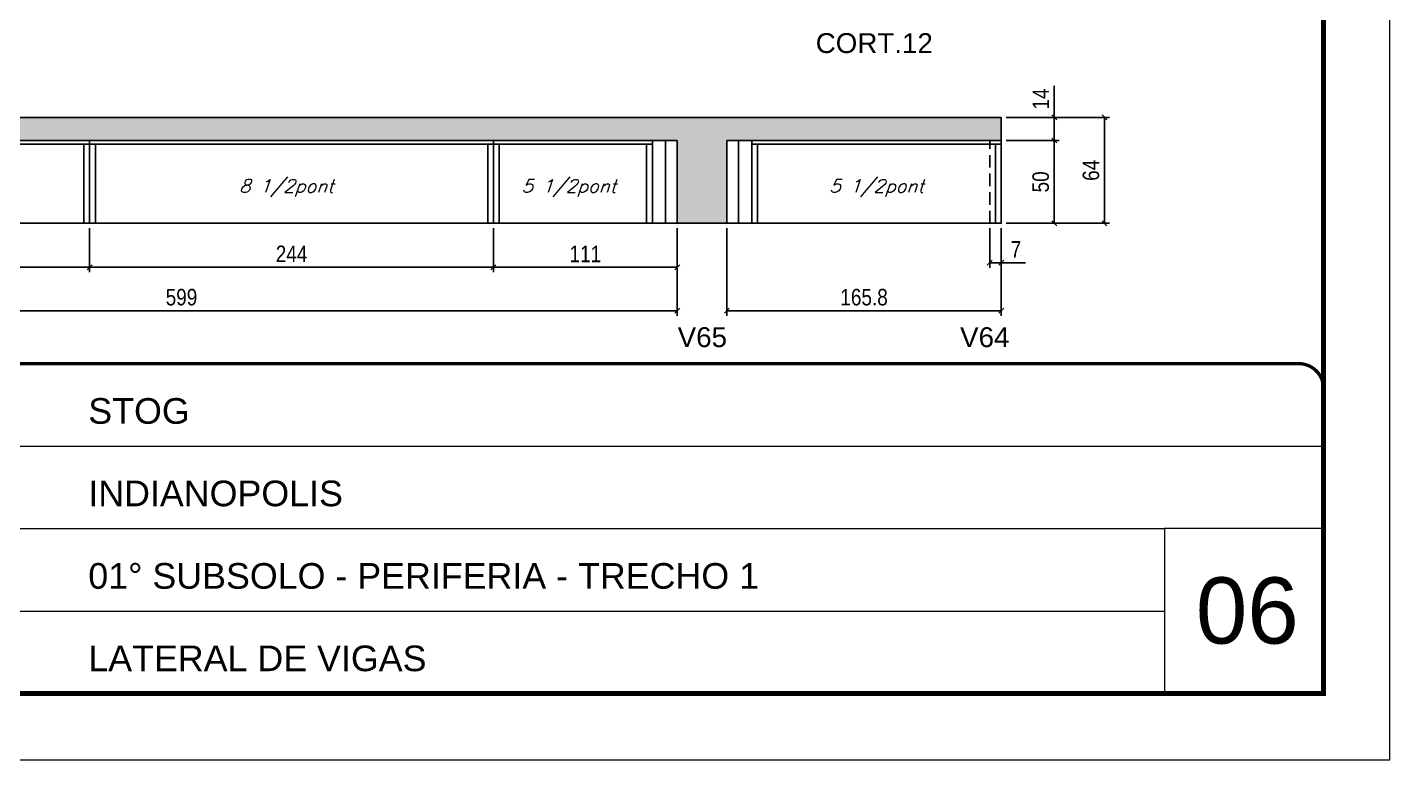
# Model space of a CAD drawing. Extents: x 0 to 6325, y 5574 to 19307.
# Drawn here: x 2247 to 3070, y 15911 to 16354 of the extents above; entities that cross this region are included whole.
import ezdxf

# ---------------------------------------------------------------- set-up
doc = ezdxf.new("R2010")
doc.units = 0
doc.linetypes.add('CONTINUO', pattern=[0])
doc.linetypes.add('DASHED', pattern=[0.75, 0.5, -0.25])
for name, color, linetype in [('1', 1, 'Continuous'), ('5', 5, 'Continuous'), ('COTA', 241, 'Continuous'), ('Painéis', 200, 'Continuous'), ('SARR_2.2x7', 40, 'Continuous'), ('SARR_3.5x7', 81, 'Continuous'), ('texto', 7, 'Continuous')]:
    doc.layers.add(name, color=color, linetype=linetype)
for name, color, linetype, lineweight in [('CARIMBO', 255, 'Continuous', 9), ('Folhas', 255, 'Continuous', 9), ('SARRAFO DE PRESSAO', 251, 'DASHED', 9)]:
    doc.layers.add(name, color=color, linetype=linetype, lineweight=lineweight)
doc.styles.add('arial', font='arial.ttf')
doc.styles.add('COTA TECNICA', font='techl___.ttf', dxfattribs={"height": 10})
doc.styles.add('Romans', font='romans.shx')
doc.styles.get("Standard").update_dxf_attribs({"font": 'arial.ttf'})
doc.dimstyles.new('PAINEL', dxfattribs={"dimtxt": 10, "dimasz": 3, "dimexe": 3, "dimexo": 3, "dimgap": 3, "dimtad": 1, "dimdec": 1, "dimzin": 12, "dimdsep": 46, "dimtxsty": 'COTA TECNICA', "dimblk1": 'OBLIQUE', "dimblk2": 'OBLIQUE', "dimsah": 1, "dimcen": 0.9, "dimclrd": 4, "dimclre": 4, "dimclrt": 240, "dimadec": 1, "dimazin": 3, "dimtfac": 1, "dimtdec": 1, "dimtmove": 0, "dimatfit": 3, "dimfxl": 1, "dimtolj": 1, "dimtzin": 12, "dimarcsym": 0})

# ---------------------------------------------------------------- blocks, each defined once
blk = doc.blocks.new('9999999999')
at = {"color": 30, "linetype": 'CONTINUO'}
for p, q in [((98564.56, 34379.64), (99583.98, 34379.64)), ((98564.56, 34329.83), (99487.98, 34329.83)), ((99583.98, 34329.83), (99487.98, 34329.83)), ((99487.98, 34329.83), (99487.98, 34230.21)), ((98564.56, 34280.02), (99487.98, 34280.02))]:
    blk.add_line(p, q, dxfattribs=at)
at = {"color": 30, "linetype": 'CONTINUO', "const_width": 2}
blk.add_lwpolyline([(99583.98, 34230.21), (99583.98, 34414.45, 0.414214), (99568.98, 34429.45), (98228.98, 34429.45, 0.414214), (98213.98, 34414.45), (98213.98, 34245.21, 0.414214), (98228.98, 34230.21), (99583.98, 34230.21)], format="xyb", dxfattribs=at)
at = {"layer": 'Folhas'}
blk.add_lwpolyline([(98138.98, 34190.21), (99623.98, 34190.21), (99623.98, 35240.21), (98138.98, 35240.21)], close=True, dxfattribs=at)
at = {"layer": 'Folhas', "color": 30, "const_width": 3}
blk.add_lwpolyline([(98213.98, 34230.21), (99583.98, 34230.21), (99583.98, 35200.21), (98213.98, 35200.21)], close=True, dxfattribs=at)
at = {"color": 7, "linetype": 'Continuous', "ltscale": 5, "style": 'arial'}
for s, height, p in [('STOG', 15.483, (98837.68, 34393.13)), ('INDIANOPOLIS', 15.4829, (98837.68, 34343.32)), ('01° SUBSOLO - PERIFERIA - TRECHO 1', 15.4829, (98837.68, 34293.51)), ('LATERAL DE VIGAS', 15.4829, (98837.68, 34243.7))]:
    blk.add_text(s, height=height, dxfattribs=at).set_placement(p)
blk = doc.blocks.new('_Oblique')
at = {"layer": '1', "color": 0, "lineweight": -2}
blk.add_line((-0.5, -0.5), (0.5, 0.5), dxfattribs=at)
blk = doc.blocks.new('*D3508')
at = {"layer": 'COTA', "color": 4, "linetype": 'ByBlock', "lineweight": -2, "transparency": 16777216}
for p, q in [((2040.49, 16232.43), (2040.49, 16205.89)), ((2284.49, 16232.43), (2284.49, 16205.89)), ((2040.49, 16208.89), (2284.49, 16208.89))]:
    blk.add_line(p, q, dxfattribs=at)
at = {"layer": 'Defpoints', "color": 0, "linetype": 'ByBlock', "transparency": 16777216}
for p in [(2040.49, 16235.43), (2284.49, 16235.43), (2284.49, 16208.89)]:
    blk.add_point(p, dxfattribs=at)
at = {"layer": 'COTA', "color": 4, "linetype": 'ByBlock', "lineweight": -2, "transparency": 16777216, "xscale": 3, "yscale": 3, "zscale": 3, "rotation": 180}
blk.add_blockref('_Oblique', (2040.49, 16208.89), dxfattribs=at)
at = {"layer": 'COTA', "color": 4, "linetype": 'ByBlock', "lineweight": -2, "transparency": 16777216, "xscale": 3, "yscale": 3, "zscale": 3}
blk.add_blockref('_Oblique', (2284.49, 16208.89), dxfattribs=at)
at = {"layer": 'COTA', "color": 240, "linetype": 'ByBlock', "transparency": 16777216, "insert": (2162.49, 16216.96), "char_height": 10, "attachment_point": 5, "style": 'COTA TECNICA'}
blk.add_mtext('\\A1;244', dxfattribs=at)
blk = doc.blocks.new('*D3509')
at = {"layer": 'COTA', "color": 4, "linetype": 'ByBlock', "lineweight": -2, "transparency": 16777216}
for p, q in [((2284.49, 16232.43), (2284.49, 16205.89)), ((2528.49, 16232.43), (2528.49, 16205.89)), ((2284.49, 16208.89), (2528.49, 16208.89))]:
    blk.add_line(p, q, dxfattribs=at)
at = {"layer": 'Defpoints', "color": 0, "linetype": 'ByBlock', "transparency": 16777216}
for p in [(2284.49, 16235.43), (2528.49, 16235.43), (2528.49, 16208.89)]:
    blk.add_point(p, dxfattribs=at)
at = {"layer": 'COTA', "color": 4, "linetype": 'ByBlock', "lineweight": -2, "transparency": 16777216, "xscale": 3, "yscale": 3, "zscale": 3, "rotation": 180}
blk.add_blockref('_Oblique', (2284.49, 16208.89), dxfattribs=at)
at = {"layer": 'COTA', "color": 4, "linetype": 'ByBlock', "lineweight": -2, "transparency": 16777216, "xscale": 3, "yscale": 3, "zscale": 3}
blk.add_blockref('_Oblique', (2528.49, 16208.89), dxfattribs=at)
at = {"layer": 'COTA', "color": 240, "linetype": 'ByBlock', "transparency": 16777216, "insert": (2406.49, 16216.96), "char_height": 10, "width": 210.731, "attachment_point": 5, "style": 'COTA TECNICA'}
blk.add_mtext('\\A1;244', dxfattribs=at)
blk = doc.blocks.new('*D4567')
at = {"layer": 'COTA', "color": 4, "linetype": 'ByBlock', "lineweight": -2, "transparency": 16777216}
for p, q in [((2040.49, 16232.43), (2040.49, 16179.63)), ((2639.49, 16232.43), (2639.49, 16179.63)), ((2040.49, 16182.63), (2639.49, 16182.63))]:
    blk.add_line(p, q, dxfattribs=at)
at = {"layer": 'Defpoints', "color": 0, "linetype": 'ByBlock', "transparency": 16777216}
for p in [(2040.49, 16235.43), (2639.49, 16235.43), (2639.49, 16182.63)]:
    blk.add_point(p, dxfattribs=at)
at = {"layer": 'COTA', "color": 4, "linetype": 'ByBlock', "lineweight": -2, "transparency": 16777216, "xscale": 3, "yscale": 3, "zscale": 3, "rotation": 180}
blk.add_blockref('_Oblique', (2040.49, 16182.63), dxfattribs=at)
at = {"layer": 'COTA', "color": 4, "linetype": 'ByBlock', "lineweight": -2, "transparency": 16777216, "xscale": 3, "yscale": 3, "zscale": 3}
blk.add_blockref('_Oblique', (2639.49, 16182.63), dxfattribs=at)
at = {"layer": 'COTA', "color": 240, "linetype": 'ByBlock', "transparency": 16777216, "insert": (2339.99, 16190.77), "char_height": 10, "attachment_point": 5, "style": 'COTA TECNICA'}
blk.add_mtext('\\A1;599', dxfattribs=at)
blk = doc.blocks.new('*D4568')
at = {"layer": 'COTA', "color": 4, "lineweight": -2, "transparency": 16777216}
for p, q in [((2528.49, 16232.43), (2528.49, 16205.89)), ((2639.49, 16232.43), (2639.49, 16205.89)), ((2528.49, 16208.89), (2639.49, 16208.89))]:
    blk.add_line(p, q, dxfattribs=at)
at = {"layer": 'Defpoints', "color": 0, "transparency": 16777216}
for p in [(2528.49, 16235.43), (2639.49, 16235.43), (2639.49, 16208.89)]:
    blk.add_point(p, dxfattribs=at)
at = {"layer": 'COTA', "color": 4, "lineweight": -2, "transparency": 16777216, "xscale": 3, "yscale": 3, "zscale": 3, "rotation": 180}
blk.add_blockref('_Oblique', (2528.49, 16208.89), dxfattribs=at)
at = {"layer": 'COTA', "color": 4, "lineweight": -2, "transparency": 16777216, "xscale": 3, "yscale": 3, "zscale": 3}
blk.add_blockref('_Oblique', (2639.49, 16208.89), dxfattribs=at)
at = {"layer": 'COTA', "color": 240, "transparency": 16777216, "insert": (2583.99, 16216.95), "char_height": 10, "attachment_point": 5, "style": 'COTA TECNICA'}
blk.add_mtext('\\A1;111', dxfattribs=at)
blk = doc.blocks.new('*D4569')
at = {"layer": 'COTA', "color": 4, "lineweight": -2, "transparency": 16777216}
for p, q in [((2669.49, 16232.43), (2669.49, 16179.63)), ((2835.29, 16232.43), (2835.29, 16179.63)), ((2835.29, 16182.63), (2669.49, 16182.63))]:
    blk.add_line(p, q, dxfattribs=at)
at = {"layer": 'Defpoints', "color": 0, "transparency": 16777216}
for p in [(2669.49, 16235.43), (2835.29, 16235.43), (2669.49, 16182.63)]:
    blk.add_point(p, dxfattribs=at)
at = {"layer": 'COTA', "color": 4, "lineweight": -2, "transparency": 16777216, "xscale": 3, "yscale": 3, "zscale": 3, "rotation": 180}
blk.add_blockref('_Oblique', (2669.49, 16182.63), dxfattribs=at)
at = {"layer": 'COTA', "color": 4, "lineweight": -2, "transparency": 16777216, "xscale": 3, "yscale": 3, "zscale": 3}
blk.add_blockref('_Oblique', (2835.29, 16182.63), dxfattribs=at)
at = {"layer": 'COTA', "color": 240, "transparency": 16777216, "insert": (2752.39, 16190.76), "char_height": 10, "attachment_point": 5, "style": 'COTA TECNICA'}
blk.add_mtext('\\A1;165.8', dxfattribs=at)
blk = doc.blocks.new('*D4564')
at = {"layer": 'COTA', "color": 4, "lineweight": -2, "transparency": 16777216}
for p, q in [((2828.29, 16232.43), (2828.29, 16208.58)), ((2835.29, 16232.43), (2835.29, 16208.58)), ((2828.29, 16211.58), (2835.29, 16211.58)), ((2835.29, 16211.58), (2850.02, 16211.58))]:
    blk.add_line(p, q, dxfattribs=at)
at = {"layer": 'Defpoints', "color": 0, "transparency": 16777216}
for p in [(2828.29, 16235.43), (2835.29, 16235.43), (2835.29, 16211.58)]:
    blk.add_point(p, dxfattribs=at)
at = {"layer": 'COTA', "color": 4, "lineweight": -2, "transparency": 16777216, "xscale": 3, "yscale": 3, "zscale": 3, "rotation": 180}
blk.add_blockref('_Oblique', (2828.29, 16211.58), dxfattribs=at)
at = {"layer": 'COTA', "color": 4, "lineweight": -2, "transparency": 16777216, "xscale": 3, "yscale": 3, "zscale": 3}
blk.add_blockref('_Oblique', (2835.29, 16211.58), dxfattribs=at)
at = {"layer": 'COTA', "color": 240, "transparency": 16777216, "insert": (2844.15, 16219.65), "char_height": 10, "attachment_point": 5, "style": 'COTA TECNICA'}
blk.add_mtext('\\A1;7', dxfattribs=at)
blk = doc.blocks.new('*D3502')
at = {"layer": 'COTA', "color": 4, "lineweight": -2, "transparency": 16777216}
for p, q in [((2838.29, 16285.43), (2870.26, 16285.43)), ((2867.26, 16285.43), (2867.26, 16235.43)), ((2838.29, 16235.43), (2870.26, 16235.43))]:
    blk.add_line(p, q, dxfattribs=at)
at = {"layer": 'Defpoints', "color": 0, "transparency": 16777216}
for p in [(2835.29, 16285.43), (2835.29, 16235.43), (2867.26, 16235.43)]:
    blk.add_point(p, dxfattribs=at)
at = {"layer": 'COTA', "color": 4, "lineweight": -2, "transparency": 16777216, "xscale": 3, "yscale": 3, "zscale": 3}
for p, rotation in [((2867.26, 16285.43), 90), ((2867.26, 16235.43), 270)]:
    blk.add_blockref('_Oblique', p, dxfattribs=dict(at, rotation=rotation))
at = {"layer": 'COTA', "color": 240, "transparency": 16777216, "insert": (2859.15, 16260.43), "char_height": 10, "attachment_point": 5, "rotation": 90, "style": 'COTA TECNICA'}
blk.add_mtext('\\A1;50', dxfattribs=at)
blk = doc.blocks.new('*D3503')
at = {"layer": 'COTA', "color": 4, "lineweight": -2, "transparency": 16777216}
for p, q in [((2867.26, 16299.43), (2867.26, 16318.54)), ((2838.29, 16299.43), (2870.26, 16299.43)), ((2867.26, 16285.43), (2867.26, 16299.43)), ((2838.29, 16285.43), (2870.26, 16285.43))]:
    blk.add_line(p, q, dxfattribs=at)
at = {"layer": 'Defpoints', "color": 0, "transparency": 16777216}
for p in [(2835.29, 16299.43), (2867.26, 16299.43), (2835.29, 16285.43)]:
    blk.add_point(p, dxfattribs=at)
at = {"layer": 'COTA', "color": 4, "lineweight": -2, "transparency": 16777216, "xscale": 3, "yscale": 3, "zscale": 3}
for p, rotation in [((2867.26, 16299.43), 90), ((2867.26, 16285.43), 270)]:
    blk.add_blockref('_Oblique', p, dxfattribs=dict(at, rotation=rotation))
at = {"layer": 'COTA', "color": 240, "transparency": 16777216, "insert": (2859.19, 16310.49), "char_height": 10, "attachment_point": 5, "rotation": 90, "style": 'COTA TECNICA'}
blk.add_mtext('\\A1;14', dxfattribs=at)
blk = doc.blocks.new('*D3504')
at = {"layer": 'COTA', "color": 4, "lineweight": -2, "transparency": 16777216}
for p, q in [((2838.29, 16299.43), (2900.65, 16299.43)), ((2897.65, 16235.43), (2897.65, 16299.43)), ((2838.29, 16235.43), (2900.65, 16235.43))]:
    blk.add_line(p, q, dxfattribs=at)
at = {"layer": 'Defpoints', "color": 0, "transparency": 16777216}
for p in [(2835.29, 16299.43), (2897.65, 16299.43), (2835.29, 16235.43)]:
    blk.add_point(p, dxfattribs=at)
at = {"layer": 'COTA', "color": 4, "lineweight": -2, "transparency": 16777216, "xscale": 3, "yscale": 3, "zscale": 3}
for p, rotation in [((2897.65, 16299.43), 90), ((2897.65, 16235.43), 270)]:
    blk.add_blockref('_Oblique', p, dxfattribs=dict(at, rotation=rotation))
at = {"layer": 'COTA', "color": 240, "transparency": 16777216, "insert": (2889.54, 16267.43), "char_height": 10, "attachment_point": 5, "rotation": 90, "style": 'COTA TECNICA'}
blk.add_mtext('\\A1;64', dxfattribs=at)

msp = doc.modelspace()

# ---------------------------------------------------------------- hatches: boundary and pattern name
at = {"layer": 'COTA'}
h = msp.add_hatch(dxfattribs=at)
h.set_pattern_fill('AR-CONC', color=241, scale=0.03)
h.set_pattern_definition([(50, (-1616.669, 788.438), (5.4655401, -0.4781726), [0.5715, -6.2865]), (355, (-1616.669, 788.438), (-1.0573026, 5.7317054), [0.4572, -5.0292175]), (100.451445, (-1616.2135, 788.398), (4.4082374, 5.2535326), [0.4857003, -5.3427073]), (46.1842, (-1616.669, 789.962), (8.1323712, -1.2612698), [0.85725, -9.42975]), (96.63556, (-1615.991, 789.857), (7.122124, 7.4227837), [0.7285507, -8.0140682]), (351.18415, (-1616.669, 789.962), (7.122124, 7.4227837), [0.685799, -7.543792]), (21, (-1615.907, 789.581), (4.5484317, -3.067956), [0.5715, -6.2865]), (326, (-1615.907, 789.581), (1.8540609, 5.525639), [0.4572, -5.0292]), (71.451445, (-1615.528, 789.3254), (6.4024926, 2.457683), [0.4857003, -5.3426981]), (37.5, (-1616.669, 788.438), (0.0926581, 2.53665117), [0, -4.96824, 0, -5.1054, 0, -5.04825]), (7.5, (-1616.669, 788.438), (2.00458988, 3.00541724), [0, -2.91084, 0, -4.85394, 0, -1.92405]), (327.5, (-1618.3682, 788.438), (4.06771786, -0.17186232), [0, -1.905, 0, -5.9436, 0, -7.8867]), (317.5, (-1619.1302, 788.438), (4.44387544, 0.7627947), [0, -2.4765, 0, -3.94716, 0, -5.6007])])
h.paths.add_polyline_path([(2669.49, 16285.43), (2835.29, 16285.43), (2835.29, 16299.43), (2040.49, 16299.43), (2040.49, 16285.43), (2639.49, 16285.43), (2639.49, 16235.43), (2669.49, 16235.43)])

# ---------------------------------------------------------------- linework, layer by layer
for p, q in [((2835.29, 16299.43), (2040.49, 16299.43)), ((2835.29, 16285.43), (2835.29, 16299.43)), ((2639.49, 16235.43), (2669.49, 16235.43))]:
    msp.add_line(p, q, dxfattribs=at)
at = {"layer": 'Painéis', "linetype": 'ByBlock'}
for p, q in [((2040.49, 16285.43), (2639.49, 16285.43)), ((2284.49, 16235.43), (2284.49, 16285.43)), ((2528.49, 16235.43), (2528.49, 16285.43)), ((2639.49, 16235.43), (2639.49, 16285.43)), ((2040.49, 16235.43), (2639.49, 16235.43))]:
    msp.add_line(p, q, dxfattribs=at)
msp.add_lwpolyline([(2669.49, 16235.43), (2835.29, 16235.43), (2835.29, 16285.43), (2669.49, 16285.43)], close=True, dxfattribs=at)
at = {"layer": 'SARR_2.2x7', "linetype": 'Continuous'}
for p, q in [((2055.49, 16283.23), (2284.49, 16283.23)), ((2284.49, 16283.23), (2528.49, 16283.23)), ((2528.49, 16283.23), (2624.49, 16283.23)), ((2632.49, 16235.43), (2632.49, 16285.43)), ((2676.49, 16235.43), (2676.49, 16285.43)), ((2835.29, 16283.23), (2684.49, 16283.23))]:
    msp.add_line(p, q, dxfattribs=at)
at = {"layer": 'SARR_2.2x7', "linetype": 'DASHED', "ltscale": 15}
msp.add_line((2828.29, 16235.43), (2828.29, 16285.43), dxfattribs=at)
at = {"layer": 'SARR_3.5x7'}
for p, q in [((2280.99, 16283.23), (2280.99, 16235.43)), ((2287.99, 16283.23), (2287.99, 16235.43)), ((2524.99, 16283.23), (2524.99, 16235.43)), ((2531.99, 16283.23), (2531.99, 16235.43)), ((2620.99, 16283.23), (2620.99, 16235.43)), ((2624.49, 16285.43), (2624.49, 16235.43)), ((2684.49, 16285.43), (2684.49, 16235.43)), ((2687.99, 16283.23), (2687.99, 16235.43)), ((2831.79, 16283.23), (2831.79, 16235.43)), ((2620.99, 16235.43), (2624.49, 16235.43))]:
    msp.add_line(p, q, dxfattribs=at)

# ---------------------------------------------------------------- block references
at = {"layer": 'SARRAFO DE PRESSAO', "color": 6, "linetype": 'ByBlock'}
msp.add_blockref('9999999999', (-96553.98, -18278.78), dxfattribs=at)

# ---------------------------------------------------------------- texts
at = {"layer": '5', "linetype": 'Continuous'}
for s, p in [('CORT.12', (2723.18, 16338.26)), ('V65', (2639.77, 16160.66)), ('V64', (2810.4, 16160.66))]:
    msp.add_text(s, height=12, rotation=0.00004, dxfattribs=at).set_placement(p)
at = {"layer": 'CARIMBO', "style": 'arial'}
msp.add_text('06', height=40, dxfattribs=at).set_placement((2952.86, 15981.57))
at = {"layer": 'texto', "color": 2, "char_height": 8, "attachment_point": 5, "style": 'Romans'}
for s, insert in [('{\\Q19;\\C256;8 1/2pont}', (2403.35, 16256.65)), ('{\\Q19;\\C256;5 1/2pont}', (2573.99, 16256.65)), ('{\\Q19;\\C256;5 1/2pont}', (2759.89, 16256.65))]:
    msp.add_mtext(s, dxfattribs=dict(at, insert=insert))

# ---------------------------------------------------------------- dimensions: what is measured, and where the dimension line sits
at = {"layer": 'COTA'}
for base, p1, p2, picture, middle in [((2867.26, 16299.43), (2835.29, 16285.43), (2835.29, 16299.43), '*D3503', (2859.19, 16310.49)), ((2897.65, 16299.43), (2835.29, 16235.43), (2835.29, 16299.43), '*D3504', (2889.54, 16267.43)), ((2867.26, 16235.43), (2835.29, 16285.43), (2835.29, 16235.43), '*D3502', (2859.15, 16260.43))]:
    dim = msp.add_linear_dim(base=base, p1=p1, p2=p2, angle=90, dimstyle='PAINEL', dxfattribs=at)
    dim.commit()
    dim.dimension.update_dxf_attribs({"geometry": picture, "text_midpoint": middle})
at = {"layer": 'COTA', "linetype": 'ByBlock'}
for base, p2, picture, middle in [((2284.49, 16208.89), (2284.49, 16235.43), '*D3508', (2162.49, 16216.96)), ((2639.49, 16182.63), (2639.49, 16235.43), '*D4567', (2339.99, 16190.77))]:
    dim = msp.add_linear_dim(base=base, p1=(2040.49, 16235.43), p2=p2, dimstyle='PAINEL', dxfattribs=at)
    dim.commit()
    dim.dimension.update_dxf_attribs({"geometry": picture, "text_midpoint": middle})
dim = msp.add_linear_dim(base=(2528.49, 16208.89), p1=(2284.49, 16235.43), p2=(2528.49, 16235.43), dimstyle='PAINEL', override={"dimtmove": 1}, dxfattribs=at)
dim.commit()
dim.dimension.update_dxf_attribs({"geometry": '*D3509', "text_midpoint": (2406.49, 16216.96)})
at = {"layer": 'COTA'}
for base, p1, p2, picture, middle in [((2639.49, 16208.89), (2528.49, 16235.43), (2639.49, 16235.43), '*D4568', (2583.99, 16216.95)), ((2669.49, 16182.63), (2835.29, 16235.43), (2669.49, 16235.43), '*D4569', (2752.39, 16190.76)), ((2835.29, 16211.58), (2828.29, 16235.43), (2835.29, 16235.43), '*D4564', (2844.15, 16219.65))]:
    dim = msp.add_linear_dim(base=base, p1=p1, p2=p2, dimstyle='PAINEL', dxfattribs=at)
    dim.commit()
    dim.dimension.update_dxf_attribs({"geometry": picture, "text_midpoint": middle})

doc.saveas('drawing.dxf')
